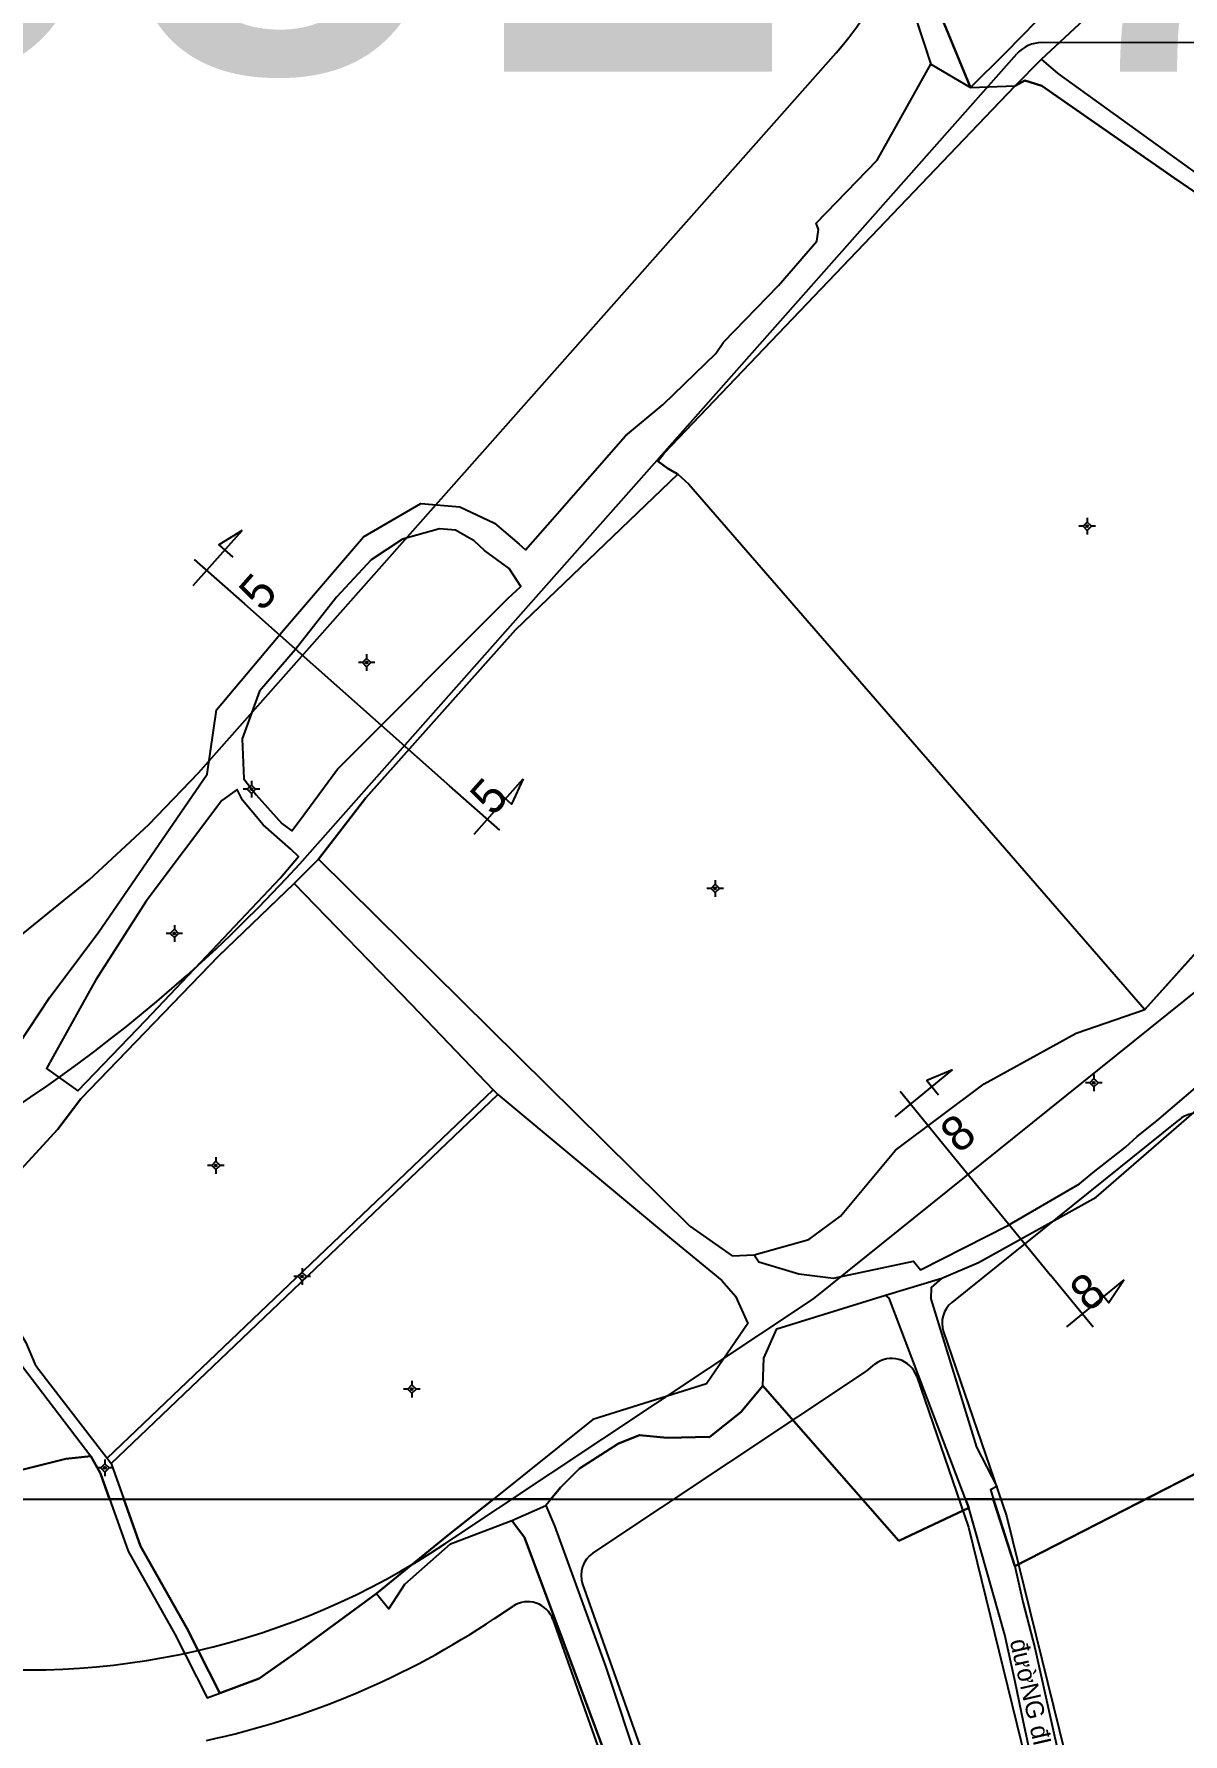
# Model space of a CAD drawing. Extents: x 548357 to 553070, y 1834500 to 1842500.
# Drawn here: x 551734.1 to 551907.1, y 1839464.6 to 1839720.7 of the extents above; entities that cross this region are included whole.
import ezdxf

# ---------------------------------------------------------------- set-up
doc = ezdxf.new("R2010")
doc.units = 0
for name, color, linetype in [('Level 10', 7, 'Continuous'), ('Level 11', 7, 'Continuous'), ('Level 13', 7, 'Continuous'), ('Level 2', 7, 'Continuous'), ('Level 20', 7, 'Continuous'), ('Level 30', 7, 'Continuous'), ('Level 4', 7, 'Continuous'), ('Level 52', 7, 'Continuous'), ('Level 55', 7, 'Continuous'), ('Level 61', 7, 'Continuous')]:
    doc.layers.add(name, color=color, linetype=linetype)

msp = doc.modelspace()

# ---------------------------------------------------------------- linework, layer by layer
at = {"layer": 'Level 10'}
for p, q in [((551866.59, 1839733.35), (551875.12, 1839712.59)), ((551885.85, 1839716.87), (551892.22, 1839722.77)), ((551869.14, 1839716.1), (551875.12, 1839712.59)), ((551881.87, 1839712.86), (551885.85, 1839716.87)), ((551875.12, 1839712.59), (551881.87, 1839712.86)), ((551773.25, 1839592.71), (551776.94, 1839596.39)), ((551901.41, 1839573.75), (551918.43, 1839592.7)), ((551745.11, 1839506.16), (551803.23, 1839561.63)), ((551745.7, 1839505.34), (551803.97, 1839560.95)), ((551803.23, 1839561.63), (551803.97, 1839560.95)), ((551862.33, 1839530.69), (551870.8, 1839533.28)), ((551745.11, 1839506.16), (551745.7, 1839505.34)), ((551806.04, 1839496.78), (551811.19, 1839499.06))]:
    msp.add_line(p, q, dxfattribs=at)
for points in [[(551892.17, 1839942.16), (551896.69, 1839915.35), (551901.09, 1839885.12), (551897.91, 1839864.91), (551894.07, 1839845.46), (551892.07, 1839832.72), (551891.67, 1839829.64), (551887.31, 1839808.05), (551888.16, 1839798.4), (551887.93, 1839793.71), (551886.97, 1839778.68), (551884.71, 1839767.35), (551884.41, 1839758.76), (551885.36, 1839742.85), (551885.1, 1839722.59), (551880.36, 1839717.77), (551875.12, 1839712.59)], [(551862.57, 1839736.15), (551869.14, 1839716.1)], [(551728.14, 1839563.02), (551736.46, 1839575.6), (551743.73, 1839585.29), (551760.18, 1839609.17), (551761.57, 1839618.86), (551771.65, 1839630.85), (551783.72, 1839644.9), (551792.36, 1839649.96), (551798.23, 1839649.42), (551803.46, 1839646.97), (551807.18, 1839643.84), (551808.11, 1839642.97), (551812.52, 1839647.99), (551823.16, 1839660.12), (551828.87, 1839664.83), (551836.77, 1839672.51), (551837.92, 1839674.22), (551846.24, 1839682.79), (551851.97, 1839689.45), (551852.25, 1839691.2), (551851.9, 1839692.14), (551861.06, 1839701.64), (551869.14, 1839716.1), (551875.12, 1839712.59), (551881.87, 1839712.86), (551878.45, 1839709.28), (551829.02, 1839657.53), (551828.09, 1839656.36), (551828.05, 1839656.31), (551829.55, 1839655.21), (551831.07, 1839654.38), (551806.6, 1839630.9), (551784.08, 1839605.61), (551776.94, 1839596.39), (551773.25, 1839592.71), (551761.89, 1839581.77), (551741.16, 1839560.3), (551737.68, 1839555.69), (551722.6, 1839539.33)], [(551728.14, 1839563.02), (551736.46, 1839575.6), (551743.73, 1839585.29), (551760.18, 1839609.17), (551761.57, 1839618.86), (551771.65, 1839630.85), (551783.72, 1839644.9), (551792.36, 1839649.96), (551798.23, 1839649.42), (551803.46, 1839646.97), (551807.18, 1839643.84), (551808.11, 1839642.97), (551812.52, 1839647.99), (551823.16, 1839660.12), (551828.87, 1839664.83), (551836.77, 1839672.51), (551837.92, 1839674.22), (551846.24, 1839682.79), (551851.97, 1839689.45), (551852.25, 1839691.2), (551851.9, 1839692.14), (551861.06, 1839701.64), (551869.14, 1839716.1)], [(551944.15, 1839600.6), (551942.37, 1839608.54), (551942.27, 1839611.56), (551945.52, 1839632.16), (551945.27, 1839643.35), (551943.41, 1839651.11), (551941.84, 1839655.57), (551940.76, 1839656.91), (551939.17, 1839659.71), (551937.24, 1839663.6), (551934.52, 1839671.04), (551932.35, 1839675.52), (551929.78, 1839679.51), (551925.27, 1839685.74), (551922.11, 1839689.53), (551914.46, 1839695.75), (551909.56, 1839699.37), (551888.34, 1839714.71), (551885.85, 1839716.87)], [(551831.07, 1839654.38), (551829.55, 1839655.21), (551828.05, 1839656.31), (551828.09, 1839656.36), (551829.02, 1839657.53), (551878.45, 1839709.28), (551881.87, 1839712.86)], [(551881.87, 1839712.86), (551883.3, 1839713.66), (551885.9, 1839712.83), (551905.88, 1839698.93), (551915.84, 1839692.11), (551922.25, 1839685.97), (551926.35, 1839680.35), (551937.3, 1839658.24), (551941.26, 1839646.85), (551941.92, 1839644.33), (551942.33, 1839641.13), (551940.3, 1839623.17), (551939.88, 1839619.64), (551939.84, 1839619.43), (551939.72, 1839614.88), (551939.59, 1839607.46), (551939.81, 1839602.72), (551939.8, 1839598.09), (551939.59, 1839597.23)], [(551776.94, 1839596.39), (551784.08, 1839605.61), (551806.6, 1839630.9), (551831.07, 1839654.38)], [(551831.07, 1839654.38), (551832.72, 1839652.88), (551901.41, 1839573.75)], [(551807.43, 1839637.42), (551805.63, 1839640.15), (551801.92, 1839642.89), (551800.36, 1839644.32), (551797.58, 1839645.91), (551795.18, 1839646.11), (551789.58, 1839644.57), (551784.85, 1839641.44), (551779.63, 1839635.84), (551773.43, 1839627.88), (551768.04, 1839621.68), (551765.46, 1839614.51), (551765.67, 1839608.46), (551767.54, 1839606.08), (551771.42, 1839601.73), (551772.92, 1839600.63), (551774.16, 1839602.3), (551779.81, 1839609.91), (551805.43, 1839635.62), (551807.43, 1839637.42)], [(551773.93, 1839596.76), (551772.79, 1839597.86), (551768.61, 1839601.55), (551765.49, 1839605.25), (551764.69, 1839606.89), (551762.36, 1839605.23), (551750.99, 1839590.03), (551743.39, 1839578.22), (551742.23, 1839576.17), (551735.98, 1839564.86), (551740.7, 1839561.47), (551750.95, 1839572.15), (551760.08, 1839581.77), (551771.16, 1839593.51), (551773.93, 1839596.76)], [(551776.94, 1839596.39), (551832.86, 1839541.12), (551839.22, 1839536.63), (551842.54, 1839536.8)], [(551842.54, 1839536.8), (551843.27, 1839535.73), (551849.29, 1839533.92), (551854.51, 1839533.27), (551866.55, 1839535.84), (551867.58, 1839534.52), (551880.77, 1839541.19), (551891.53, 1839547.49), (551893.6, 1839549.18), (551898.48, 1839553.01), (551900.22, 1839554.59), (551903.2, 1839556.99), (551911.76, 1839564.29), (551915.01, 1839566.66), (551917.62, 1839568.67), (551929.58, 1839583.2), (551939.62, 1839595.23)], [(551722.6, 1839539.33), (551737.68, 1839555.69), (551741.16, 1839560.3), (551761.89, 1839581.77), (551773.25, 1839592.71)], [(551773.25, 1839592.71), (551790.91, 1839574.54), (551803.23, 1839561.63)], [(551842.54, 1839536.8), (551850.8, 1839539.09), (551855.57, 1839542.6), (551863.85, 1839552.56), (551877.17, 1839562.54), (551891.04, 1839570.16), (551901.41, 1839573.75)], [(551803.97, 1839560.95), (551830.4, 1839538.88), (551837.68, 1839532.9), (551839.73, 1839530.55), (551841.6, 1839526.43), (551835.38, 1839517.34), (551818.28, 1839512), (551803.27, 1839500), (551796.27, 1839494.4), (551785.68, 1839485.78)], [(551870.8, 1839533.28), (551876.32, 1839535.64), (551894.06, 1839545.48), (551914.07, 1839562.84)], [(551722.6, 1839539.33), (551724.31, 1839537.66), (551732.88, 1839523.56), (551734.24, 1839520.37), (551734.61, 1839519.78), (551745.11, 1839506.16)], [(551870.8, 1839533.28), (551869.23, 1839531.87), (551869.15, 1839530.15), (551876.04, 1839507.8), (551879.1, 1839501.91), (551878.13, 1839501.37), (551881.8, 1839489.92), (551883.01, 1839484.53), (551884.84, 1839477.59), (551890.91, 1839450.35), (551893.11, 1839443.72), (551896.41, 1839430.02), (551895.21, 1839429.69), (551896.69, 1839423.83), (551899.23, 1839412.15), (551900, 1839407.05), (551904.62, 1839387.23), (551906.23, 1839386.11)], [(551811.19, 1839499.06), (551811.18, 1839499.08), (551813.39, 1839501.77), (551816.24, 1839504.6), (551822.12, 1839508.37), (551825.28, 1839509.64), (551829.44, 1839509.21), (551835.89, 1839509.4), (551840.56, 1839513.07), (551843.84, 1839517.05), (551844.01, 1839521.2), (551845.99, 1839525.63), (551862.33, 1839530.69)], [(551900.47, 1839383.09), (551901.2, 1839384.34), (551897.28, 1839400.49), (551891.59, 1839428.59), (551886.01, 1839454.54), (551884.44, 1839460.35), (551883.11, 1839466.41), (551881.85, 1839472.46), (551880.31, 1839479.56), (551874.86, 1839498.7), (551862.87, 1839530.28), (551862.33, 1839530.69)], [(551732.2, 1839520.15), (551742.65, 1839506.49), (551744.11, 1839503.83), (551748.28, 1839492.18), (551755.3, 1839479.65), (551760.18, 1839470.07), (551762.06, 1839470.77)], [(551745.7, 1839505.34), (551747.6, 1839500), (551750.14, 1839492.91), (551757.1, 1839480.54), (551762.06, 1839470.77)], [(551785.68, 1839485.78), (551787.54, 1839483.48), (551789.95, 1839487.18), (551796.8, 1839493.28), (551806.04, 1839496.78)], [(551806.04, 1839496.78), (551807.94, 1839494.23), (551813.91, 1839478.36), (551823.21, 1839453.24), (551826.45, 1839442.84), (551829.64, 1839431.29), (551845.39, 1839376.79), (551850.78, 1839357.52)], [(551811.19, 1839499.06), (551812.48, 1839495.95), (551820.15, 1839474.85), (551825.39, 1839459.11), (551827.5, 1839453.37), (551833.19, 1839435.42), (551848.93, 1839379.84), (551849.04, 1839379.62), (551853.97, 1839363.18), (551854.51, 1839362.34), (551855.2, 1839362.02)], [(551762.06, 1839470.77), (551767.99, 1839472.98), (551773.58, 1839476.89), (551785.68, 1839485.78)]]:
    msp.add_lwpolyline(points, dxfattribs=at)
for points in [[(551805.43, 1839635.62), (551807.43, 1839637.42), (551805.63, 1839640.15), (551801.92, 1839642.89), (551800.36, 1839644.32), (551797.58, 1839645.91), (551795.18, 1839646.11), (551789.58, 1839644.57), (551784.85, 1839641.44), (551779.63, 1839635.84), (551773.43, 1839627.88), (551768.04, 1839621.68), (551765.46, 1839614.51), (551765.67, 1839608.46), (551767.54, 1839606.08), (551771.42, 1839601.73), (551772.92, 1839600.63), (551774.16, 1839602.3), (551779.81, 1839609.91)], [(551771.16, 1839593.51), (551773.93, 1839596.76), (551772.79, 1839597.86), (551768.61, 1839601.55), (551765.49, 1839605.25), (551764.69, 1839606.89), (551762.36, 1839605.23), (551750.99, 1839590.03), (551743.39, 1839578.22), (551742.23, 1839576.17), (551735.98, 1839564.86), (551740.7, 1839561.47), (551750.95, 1839572.15), (551760.08, 1839581.77)]]:
    msp.add_lwpolyline(points, close=True, dxfattribs=at)
at = {"layer": 'Level 11'}
for p, q in [((551892.72, 1839647.77), (551892.72, 1839647.15)), ((551892.09, 1839646.52), (551891.47, 1839646.52)), ((551892.72, 1839647.15), (551892.09, 1839646.52)), ((551892.09, 1839646.52), (551892.72, 1839645.9)), ((551893.34, 1839646.52), (551892.72, 1839647.15)), ((551892.72, 1839645.9), (551893.34, 1839646.52)), ((551892.72, 1839645.9), (551892.72, 1839645.27)), ((551893.97, 1839646.52), (551893.34, 1839646.52)), ((551783.57, 1839625.98), (551782.94, 1839625.98)), ((551784.19, 1839626.61), (551783.57, 1839625.98)), ((551783.57, 1839625.98), (551784.19, 1839625.36)), ((551784.19, 1839627.23), (551784.19, 1839626.61)), ((551784.82, 1839625.98), (551784.19, 1839626.61)), ((551784.19, 1839625.36), (551784.82, 1839625.98)), ((551784.19, 1839625.36), (551784.19, 1839624.73)), ((551785.44, 1839625.98), (551784.82, 1839625.98)), ((551766.21, 1839606.91), (551765.58, 1839606.91)), ((551766.83, 1839607.54), (551766.21, 1839606.91)), ((551766.21, 1839606.91), (551766.83, 1839606.29)), ((551766.83, 1839608.16), (551766.83, 1839607.54)), ((551767.46, 1839606.91), (551766.83, 1839607.54)), ((551766.83, 1839606.29), (551767.46, 1839606.91)), ((551768.08, 1839606.91), (551767.46, 1839606.91)), ((551766.83, 1839606.29), (551766.83, 1839605.66)), ((551836.06, 1839591.98), (551835.43, 1839591.98)), ((551836.68, 1839592.6), (551836.06, 1839591.98)), ((551836.06, 1839591.98), (551836.68, 1839591.35)), ((551836.68, 1839593.23), (551836.68, 1839592.6)), ((551837.31, 1839591.98), (551836.68, 1839592.6)), ((551836.68, 1839591.35), (551837.31, 1839591.98)), ((551837.93, 1839591.98), (551837.31, 1839591.98)), ((551836.68, 1839591.35), (551836.68, 1839590.73)), ((551755.23, 1839586.44), (551755.23, 1839585.82)), ((551754.61, 1839585.19), (551753.98, 1839585.19)), ((551755.23, 1839585.82), (551754.61, 1839585.19)), ((551754.61, 1839585.19), (551755.23, 1839584.57)), ((551755.86, 1839585.19), (551755.23, 1839585.82)), ((551755.23, 1839584.57), (551755.86, 1839585.19)), ((551755.23, 1839584.57), (551755.23, 1839583.94)), ((551756.48, 1839585.19), (551755.86, 1839585.19)), ((551893.71, 1839563.32), (551893.09, 1839562.7)), ((551893.71, 1839563.95), (551893.71, 1839563.32)), ((551894.34, 1839562.7), (551893.71, 1839563.32)), ((551893.09, 1839562.7), (551892.46, 1839562.7)), ((551893.09, 1839562.7), (551893.71, 1839562.07)), ((551893.71, 1839562.07), (551894.34, 1839562.7)), ((551893.71, 1839562.07), (551893.71, 1839561.45)), ((551894.96, 1839562.7), (551894.34, 1839562.7)), ((551761.49, 1839550.88), (551760.86, 1839550.25)), ((551761.49, 1839551.5), (551761.49, 1839550.88)), ((551762.11, 1839550.25), (551761.49, 1839550.88)), ((551760.86, 1839550.25), (551760.24, 1839550.25)), ((551760.86, 1839550.25), (551761.49, 1839549.63)), ((551761.49, 1839549.63), (551762.11, 1839550.25)), ((551761.49, 1839549.63), (551761.49, 1839549)), ((551762.74, 1839550.25), (551762.11, 1839550.25)), ((551773.87, 1839533.51), (551773.24, 1839533.51)), ((551774.49, 1839534.14), (551773.87, 1839533.51)), ((551773.87, 1839533.51), (551774.49, 1839532.89)), ((551774.49, 1839534.76), (551774.49, 1839534.14)), ((551775.12, 1839533.51), (551774.49, 1839534.14)), ((551774.49, 1839532.89), (551775.12, 1839533.51)), ((551774.49, 1839532.89), (551774.49, 1839532.26)), ((551775.74, 1839533.51), (551775.12, 1839533.51)), ((551791, 1839517.82), (551791, 1839517.19)), ((551790.38, 1839516.57), (551789.75, 1839516.57)), ((551791, 1839517.19), (551790.38, 1839516.57)), ((551790.38, 1839516.57), (551791, 1839515.94)), ((551791.63, 1839516.57), (551791, 1839517.19)), ((551791, 1839515.94), (551791.63, 1839516.57)), ((551791, 1839515.94), (551791, 1839515.32)), ((551792.25, 1839516.57), (551791.63, 1839516.57)), ((551744.16, 1839504.7), (551743.53, 1839504.7)), ((551744.78, 1839505.32), (551744.16, 1839504.7)), ((551744.16, 1839504.7), (551744.78, 1839504.07)), ((551744.78, 1839505.95), (551744.78, 1839505.32)), ((551745.41, 1839504.7), (551744.78, 1839505.32)), ((551744.78, 1839504.07), (551745.41, 1839504.7)), ((551746.03, 1839504.7), (551745.41, 1839504.7)), ((551744.78, 1839504.07), (551744.78, 1839503.45))]:
    msp.add_line(p, q, dxfattribs=at)
for centre in [(551892.72, 1839646.52), (551784.19, 1839625.98), (551766.83, 1839606.91), (551836.68, 1839591.98), (551755.23, 1839585.19), (551893.71, 1839562.7), (551761.49, 1839550.25), (551774.49, 1839533.51), (551791, 1839516.57), (551744.78, 1839504.7)]:
    msp.add_circle(centre, 0.15, dxfattribs=at)
at = {"layer": 'Level 13'}
for points in [[(551758.08, 1839637.57), (551765.46, 1839645.9)], [(551765.46, 1839645.9), (551761.91, 1839643.73), (551764.03, 1839641.85)], [(551758.2, 1839641.52), (551765.78, 1839634.81)], [(551765.78, 1839634.81), (551796.69, 1839607.44)], [(551804.27, 1839600.73), (551796.69, 1839607.44)], [(551800.36, 1839600.13), (551807.75, 1839608.47)], [(551807.75, 1839608.47), (551806.02, 1839604.68), (551803.9, 1839606.56)], [(551863.78, 1839557.58), (551872.4, 1839564.63)], [(551872.4, 1839564.63), (551868.55, 1839563.05), (551870.34, 1839560.86)], [(551864.53, 1839561.46), (551870.94, 1839553.62)], [(551870.94, 1839553.62), (551887.19, 1839533.75)], [(551893.6, 1839525.91), (551887.19, 1839533.75)], [(551889.64, 1839525.95), (551898.26, 1839533)], [(551898.26, 1839533), (551895.95, 1839529.54), (551894.16, 1839531.73)]]:
    msp.add_lwpolyline(points, dxfattribs=at)
at = {"layer": 'Level 2'}
for p, q in [((551862.57, 1839736.15), (551869.14, 1839716.1)), ((551883.3, 1839713.66), (551881.87, 1839712.86)), ((551915.84, 1839692.11), (551905.88, 1839698.93)), ((551828.09, 1839656.36), (551828.05, 1839656.31)), ((551832.72, 1839652.88), (551901.41, 1839573.75)), ((551779.81, 1839609.91), (551805.43, 1839635.62)), ((551774.16, 1839602.3), (551779.81, 1839609.91)), ((551772.92, 1839600.63), (551774.16, 1839602.3)), ((551760.08, 1839581.77), (551771.16, 1839593.51))]:
    msp.add_line(p, q, dxfattribs=at)
for points in [[(551869.14, 1839716.1), (551875.12, 1839712.59), (551866.59, 1839733.35), (551864.97, 1839739.59)], [(551881.87, 1839712.86), (551878.45, 1839709.28), (551829.02, 1839657.53), (551828.09, 1839656.36)], [(551905.88, 1839698.93), (551885.9, 1839712.83), (551883.3, 1839713.66)], [(551828.05, 1839656.31), (551829.55, 1839655.21), (551831.07, 1839654.38), (551832.72, 1839652.88)], [(551797.58, 1839645.91), (551795.18, 1839646.11), (551789.58, 1839644.57), (551784.85, 1839641.44)], [(551805.43, 1839635.62), (551807.43, 1839637.42), (551805.63, 1839640.15), (551801.92, 1839642.89), (551800.36, 1839644.32), (551797.58, 1839645.91)], [(551784.85, 1839641.44), (551779.63, 1839635.84), (551773.43, 1839627.88)], [(551773.43, 1839627.88), (551768.04, 1839621.68), (551765.46, 1839614.51)], [(551765.46, 1839614.51), (551765.67, 1839608.46), (551767.54, 1839606.08), (551771.42, 1839601.73), (551772.92, 1839600.63)], [(551764.69, 1839606.89), (551762.36, 1839605.23), (551750.99, 1839590.03)], [(551768.61, 1839601.55), (551765.49, 1839605.25), (551764.69, 1839606.89)], [(551771.16, 1839593.51), (551773.93, 1839596.76), (551772.79, 1839597.86), (551768.61, 1839601.55)], [(551901.41, 1839573.75), (551918.43, 1839592.7), (551917.52, 1839598.98)], [(551750.99, 1839590.03), (551743.39, 1839578.22), (551742.23, 1839576.17)], [(551742.23, 1839576.17), (551735.98, 1839564.86), (551740.7, 1839561.47), (551750.95, 1839572.15), (551760.08, 1839581.77)]]:
    msp.add_lwpolyline(points, dxfattribs=at)
at = {"layer": 'Level 20'}
msp.add_lwpolyline([(551884.44, 1839460.35), (551883.11, 1839466.41), (551881.85, 1839472.46), (551880.31, 1839479.56), (551874.86, 1839498.7), (551862.87, 1839530.28), (551862.33, 1839530.69), (551870.8, 1839533.28), (551869.23, 1839531.87), (551869.15, 1839530.15), (551876.04, 1839507.8), (551879.1, 1839501.91), (551878.13, 1839501.37), (551881.8, 1839489.92), (551883.01, 1839484.53), (551884.84, 1839477.59), (551890.91, 1839450.35)], dxfattribs=at)
msp.add_lwpolyline([(551855.2, 1839362.02), (551850.78, 1839357.52), (551845.39, 1839376.79), (551829.64, 1839431.29), (551826.45, 1839442.84), (551823.21, 1839453.24), (551813.91, 1839478.36), (551807.94, 1839494.23), (551806.04, 1839496.78), (551811.19, 1839499.06), (551812.48, 1839495.95), (551820.15, 1839474.85), (551825.39, 1839459.11), (551827.5, 1839453.37), (551833.19, 1839435.42), (551848.93, 1839379.84), (551849.04, 1839379.62), (551853.97, 1839363.18), (551854.51, 1839362.34)], close=True, dxfattribs=at)
at = {"layer": 'Level 30'}
for p, q in [((551885.86, 1839719.36), (551937.3, 1839719.5)), ((551774.12, 1839595.66), (551882.13, 1839717.68)), ((551872.35, 1839529.63), (551906.5, 1839557.08)), ((551803.46, 1839482.01), (551806.26, 1839483.87))]:
    msp.add_line(p, q, dxfattribs=at)
for points in [[(551758.87, 1839609.37), (551854.88, 1839717.82), (551855.98, 1839719.06)], [(551569.85, 1839517.24), (551672.37, 1839552.56), (551690.49, 1839559.76), (551702.93, 1839565.9), (551718.04, 1839574.8), (551728.64, 1839582.14), (551742.42, 1839593.25), (551751.38, 1839601.58), (551758.87, 1839609.37)], [(551795.98, 1839493.25), (551851.48, 1839530.17), (551932.65, 1839595.43)], [(551871.07, 1839525.21), (551880.57, 1839497.47), (551893.8, 1839443.69), (551903.79, 1839396.94)], [(551818.28, 1839491.87), (551859.46, 1839519.27), (551860.74, 1839520.3)], [(551867.03, 1839518.48), (551874.81, 1839495.78), (551887.95, 1839442.34), (551898.73, 1839391.92)], [(551816.72, 1839487.2), (551828.34, 1839454.37), (551852.85, 1839370.16)], [(551812.24, 1839481.87), (551822.63, 1839452.53), (551844.73, 1839376.59)]]:
    msp.add_lwpolyline(points, dxfattribs=at)
for centre, radius, start, end in [((551817.45, 1839750.97), 50, 318.4825, 355.0387), ((551885.88, 1839714.36), 5, 90.1553, 138.4825), ((551604.04, 1839750.87), 230.25, 293.8173, 317.6179), ((551909.63, 1839553.19), 5, 32.4235, 128.7947), ((551874.85, 1839526.51), 4, 128.7947, 198.9058), ((551863.25, 1839517.18), 4, 18.9058, 128.7947), ((551733.25, 1839587.53), 113.25, 262.2158, 303.6395), ((551820.49, 1839488.54), 4, 123.6395, 199.4802), ((551808.47, 1839480.54), 4, 19.4802, 123.6395), ((551733.25, 1839587.53), 126.75, 282.2102, 303.6395)]:
    msp.add_arc(centre, radius, start, end, dxfattribs=at)
at = {"layer": 'Level 52'}
for p, q in [((551843.84, 1839517.05), (551864.33, 1839493.72)), ((551864.33, 1839493.72), (551843.84, 1839517.05)), ((551914.45, 1839506.63), (551881.8, 1839489.92)), ((551745.48, 1839500), (551747.6, 1839500)), ((551747.61, 1839500), (551745.48, 1839500)), ((551747.6, 1839500), (551750.14, 1839492.91)), ((551750.14, 1839492.91), (551747.61, 1839500)), ((551796.27, 1839494.4), (551803.27, 1839500)), ((551803.27, 1839500), (551811.94, 1839500)), ((551811.94, 1839500), (551803.27, 1839500)), ((551874.86, 1839498.7), (551874.37, 1839500)), ((551874.37, 1839500), (551878.57, 1839500)), ((551878.57, 1839500), (551874.37, 1839500)), ((551874.37, 1839500), (551874.86, 1839498.7)), ((551881.8, 1839489.92), (551878.57, 1839500)), ((551864.33, 1839493.72), (551874.86, 1839498.7)), ((551874.86, 1839498.7), (551864.33, 1839493.72)), ((551785.68, 1839485.78), (551796.27, 1839494.4)), ((551750.14, 1839492.91), (551757.1, 1839480.54)), ((551757.1, 1839480.54), (551750.14, 1839492.91)), ((551773.58, 1839476.89), (551785.68, 1839485.78)), ((551757.1, 1839480.54), (551762.06, 1839470.77)), ((551762.06, 1839470.77), (551757.1, 1839480.54)), ((551767.99, 1839472.98), (551773.58, 1839476.89)), ((551762.06, 1839470.77), (551767.99, 1839472.98))]:
    msp.add_line(p, q, dxfattribs=at)
for points in [[(551811.94, 1839500), (551813.39, 1839501.77), (551816.24, 1839504.6), (551822.12, 1839508.37), (551825.28, 1839509.64), (551829.44, 1839509.21), (551835.89, 1839509.4), (551840.56, 1839513.07), (551843.84, 1839517.05)], [(551843.84, 1839517.05), (551840.56, 1839513.07), (551835.89, 1839509.4), (551829.44, 1839509.21), (551825.28, 1839509.64), (551822.12, 1839508.37), (551816.24, 1839504.6), (551813.39, 1839501.77), (551811.94, 1839500)], [(551729.64, 1839503.76), (551738.88, 1839506.08), (551742.65, 1839506.49)], [(551742.65, 1839506.49), (551738.88, 1839506.08), (551729.64, 1839503.76)], [(551742.65, 1839506.49), (551744.11, 1839503.83), (551745.48, 1839500)], [(551745.48, 1839500), (551744.11, 1839503.83), (551742.65, 1839506.49)], [(551881.8, 1839489.92), (551914.45, 1839506.63)], [(551803.27, 1839500), (551796.27, 1839494.4), (551785.68, 1839485.78)], [(551878.57, 1839500), (551881.8, 1839489.92)], [(551785.68, 1839485.78), (551773.58, 1839476.89), (551767.99, 1839472.98), (551762.06, 1839470.77)]]:
    msp.add_lwpolyline(points, dxfattribs=at)
at = {"layer": 'Level 61'}
msp.add_line((550500, 1839500), (553000, 1839500), dxfattribs=at)

# ---------------------------------------------------------------- texts
at = {"layer": 'Level 13'}
for s, rotation, p in [('5', 48.4825, (551768.45, 1839633.5)), ('5', 48.4825, (551803.24, 1839602.69)), ('8', 39.2723, (551873.36, 1839551.9)), ('8', 39.2723, (551892.88, 1839528.02))]:
    msp.add_text(s, height=5.21, rotation=rotation, dxfattribs=at).set_placement(p)
at = {"layer": 'Level 4'}
msp.add_text('đườNG đINH CôNG TRáNG', height=2.7255, rotation=283.0226, dxfattribs=at).set_placement((551881.03, 1839478.62))
at = {"layer": 'Level 55'}
msp.add_text('842551-7-b', height=70, dxfattribs=at).set_placement((551537.44, 1839715))

doc.saveas('drawing.dxf')
